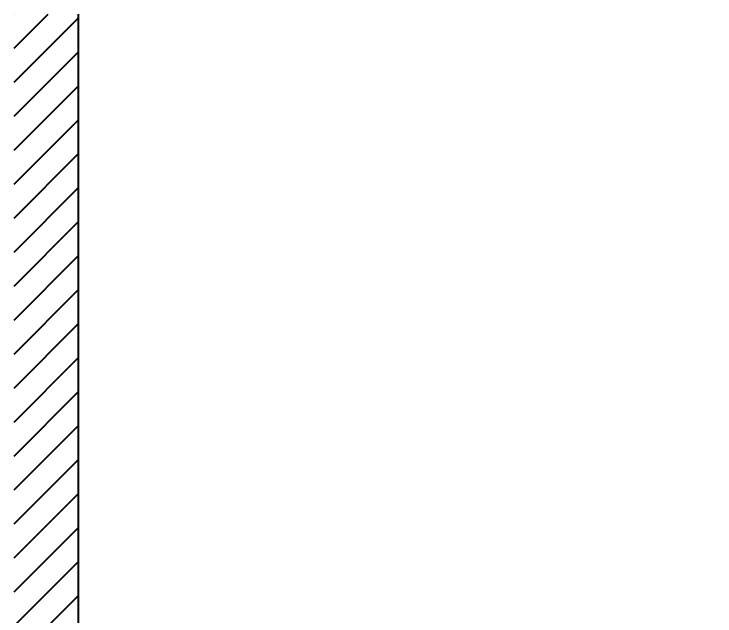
# Model space of a CAD drawing. Header units: millimetres. Extents: x -1612139 to -1260738, y 1141106 to 1536160.
# Drawn here: x -1337338 to -1330392, y 1259694 to 1265661 of the extents above; entities that cross this region are included whole.
import ezdxf

# ---------------------------------------------------------------- set-up
doc = ezdxf.new("R2010")
doc.units = ezdxf.units.MM
doc.header["$LTSCALE"] = 10
doc.layers.get('0').update_dxf_attribs({"linetype": 'CONTINUOUS'})
doc.layers.get('DEFPOINTS').update_dxf_attribs({"linetype": 'CONTINUOUS'})
doc.layers.add('W-REVETMENT驳岸', color=251, linetype='CONTINUOUS')
doc.styles.add('STANDARD_T3', font='simplex.shx', dxfattribs={"width": 0.7, "bigfont": 'gbcbig.shx'})
doc.dimstyles.new('W&&200', dxfattribs={"dimtxt": 700, "dimasz": 200, "dimexe": 500, "dimexo": 600, "dimgap": 200, "dimtad": 1, "dimdec": 0, "dimzin": 0, "dimdsep": 46, "dimtxsty": 'STANDARD_T3', "dimcen": 0.09, "dimclrd": 1, "dimclre": 1, "dimclrt": 7, "dimazin": 2, "dimtfac": 1, "dimtdec": 0, "dimtix": 1, "dimtmove": 2, "dimatfit": 3, "dimfxl": 100, "dimtolj": 1, "dimtzin": 0, "dimarcsym": 0})

# ---------------------------------------------------------------- blocks, each defined once
blk = doc.blocks.new('*D193')
at = {"color": 1, "lineweight": -2, "transparency": 16777216}
for p, q in [((-1333518.8, 1269731.8), (-1333518.8, 1270331.8)), ((-1324518.8, 1269731.8), (-1324518.8, 1270331.8)), ((-1324718.8, 1269831.8), (-1333318.8, 1269831.8))]:
    blk.add_line(p, q, dxfattribs=at)
at = {"color": 1, "transparency": 16777216}
for points in [[(-1333318.8, 1269865.1), (-1333318.8, 1269798.5), (-1333518.8, 1269831.8)], [(-1324718.8, 1269865.1), (-1324718.8, 1269798.5), (-1324518.8, 1269831.8)]]:
    blk.add_solid(points, dxfattribs=at)
at = {"layer": 'DEFPOINTS', "color": 0, "transparency": 16777216}
for p in [(-1333518.8, 1269831.8), (-1324518.8, 1268311.5), (-1333518.8, 1256311.5)]:
    blk.add_point(p, dxfattribs=at)
at = {"color": 7, "transparency": 16777216, "insert": (-1329018.8, 1270381.8), "char_height": 700, "attachment_point": 5, "style": 'STANDARD_T3'}
blk.add_mtext('\\A1;9000', dxfattribs=at)
blk = doc.blocks.new('*D183')
at = {"color": 1, "lineweight": -2, "transparency": 16777216}
for p, q in [((-1333518.8, 1271320.9), (-1333518.8, 1271920.9)), ((-1311518.8, 1271320.9), (-1311518.8, 1271920.9)), ((-1333318.8, 1271420.9), (-1311718.8, 1271420.9))]:
    blk.add_line(p, q, dxfattribs=at)
at = {"color": 1, "transparency": 16777216}
for points in [[(-1333318.8, 1271454.3), (-1333318.8, 1271387.6), (-1333518.8, 1271420.9)], [(-1311718.8, 1271454.3), (-1311718.8, 1271387.6), (-1311518.8, 1271420.9)]]:
    blk.add_solid(points, dxfattribs=at)
at = {"layer": 'DEFPOINTS', "color": 0, "transparency": 16777216}
for p in [(-1311518.8, 1271420.9), (-1333518.8, 1256311.5), (-1311518.8, 1253811.5)]:
    blk.add_point(p, dxfattribs=at)
at = {"color": 7, "transparency": 16777216, "insert": (-1321828.2, 1271970.9), "char_height": 700, "attachment_point": 5, "style": 'STANDARD_T3'}
blk.add_mtext('\\A1;22000', dxfattribs=at)

msp = doc.modelspace()

# ---------------------------------------------------------------- hatches: boundary and pattern name
at = {"layer": 'W-REVETMENT驳岸'}
h = msp.add_hatch(dxfattribs=at)
h.set_pattern_fill('ANSI31', color=256, scale=150)
h.set_pattern_definition([(45, (-1302473.23, 1133826.54), (-168.3798, 168.3798), [])])
h.paths.add_polyline_path([(-1336698.6, 1241537.1), (-1337338.2, 1241537.1), (-1337338.2, 1265658.5), (-1336698.6, 1265658.5)])

# ---------------------------------------------------------------- linework, layer by layer
for p, q in [((-1336698.3, 1241537.1, -0.6), (-1336698.3, 1265657.5, -0.6)), ((-1336698.3, 1244378.8, -0.6), (-1336698.3, 1263396.2, -0.6))]:
    msp.add_line(p, q, dxfattribs=at)

# ---------------------------------------------------------------- dimensions: what is measured, and where the dimension line sits
dim = msp.add_linear_dim(base=(-1311518.8, 1271420.9), p1=(-1333518.8, 1256311.5), p2=(-1311518.8, 1253811.5), dimstyle='W&&200', override={"dimfxlon": 1})
dim.commit()
dim.dimension.update_dxf_attribs({"geometry": '*D183', "text_midpoint": (-1321828.2, 1271970.9), "dimtype": 160})
dim = msp.add_linear_dim(base=(-1333518.8, 1269831.8), p1=(-1324518.8, 1268311.5), p2=(-1333518.8, 1256311.5), dimstyle='W&&200', override={"dimfxlon": 1})
dim.commit()
dim.dimension.update_dxf_attribs({"geometry": '*D193', "text_midpoint": (-1329018.8, 1270381.8)})

doc.saveas('drawing.dxf')
